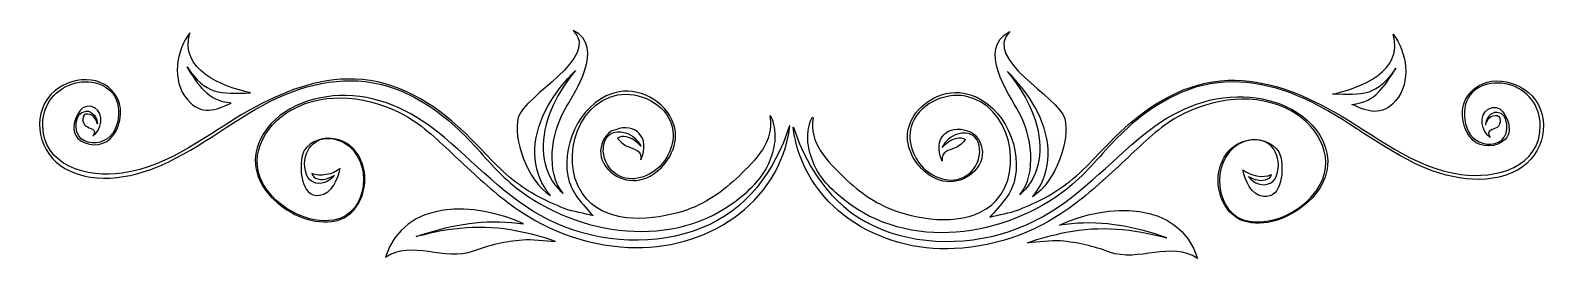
# Model space of a CAD drawing. Header units: centimetres. Extents: x -9.8 to 9.8, y -1.5 to 1.5.
import ezdxf

# ---------------------------------------------------------------- set-up
doc = ezdxf.new("R2010")
doc.units = ezdxf.units.CM
doc.header["$MEASUREMENT"] = 0
doc.layers.add('Camada 1', color=7, linetype='Continuous')

msp = doc.modelspace()

# ---------------------------------------------------------------- linework, layer by layer
at = {"layer": 'Camada 1'}
for points, knots in [([(-7.75563, 1.44148), (-7.89684, 0.96221), (-7.34436, 0.7456), (-6.9741, 0.66715), (-6.9741, 0.66715), (-7.3624, 0.6495), (-7.55806, 0.6422), (-7.79275, 1.00277), (-7.79275, 1.00277), (-7.64133, 0.77015), (-7.53637, 0.56057), (-7.22411, 0.53388), (-7.22411, 0.53388), (-7.42017, 0.44236), (-7.60916, 0.36981), (-7.78791, 0.57852), (-7.78791, 0.57852), (-7.99835, 0.82431), (-7.93091, 1.21563), (-7.75563, 1.44148)], [0, 0, 0, 0, 0.16666667, 0.16666667, 0.16666667, 0.16666667, 0.33333333, 0.33333333, 0.33333333, 0.33333333, 0.5, 0.5, 0.5, 0.5, 0.66666667, 0.66666667, 0.66666667, 0.66666667, 1, 1, 1, 1]), ([(-3.52261, 0.34914), (-3.44271, 0.63582), (-2.45795, 1.115), (-2.81398, 1.47309), (-2.81398, 1.47309), (-2.38784, 1.25597), (-2.79975, 0.67336), (-2.93273, 0.43233), (-2.93273, 0.43233), (-3.09156, 0.14446), (-3.1731, -0.35663), (-2.9439, -0.63428), (-2.9439, -0.63428), (-2.99499, -0.58729), (-3.04264, -0.5363), (-3.08005, -0.47765), (-3.08005, -0.47765), (-3.17048, -0.33597), (-3.20665, -0.17565), (-3.20189, -0.00846), (-3.20189, -0.00846), (-3.1916, 0.34981), (-3.00888, 0.68472), (-2.78409, 0.95428), (-2.78409, 0.95428), (-2.78285, 0.95576), (-2.78502, 0.95748), (-2.78631, 0.95619), (-2.78631, 0.95619), (-3.05431, 0.68827), (-3.28706, 0.33183), (-3.30907, -0.05682), (-3.30907, -0.05682), (-3.3187, -0.22724), (-3.27621, -0.40631), (-3.18532, -0.55141), (-3.18532, -0.55141), (-3.16177, -0.58895), (-3.13571, -0.62515), (-3.10729, -0.65931), (-3.10729, -0.65931), (-3.40849, -0.47101), (-3.59672, 0.08313), (-3.52261, 0.34914)], [0, 0, 0, 0, 0.08333333, 0.08333333, 0.08333333, 0.08333333, 0.16666667, 0.16666667, 0.16666667, 0.16666667, 0.25, 0.25, 0.25, 0.25, 0.33333333, 0.33333333, 0.33333333, 0.33333333, 0.41666667, 0.41666667, 0.41666667, 0.41666667, 0.5, 0.5, 0.5, 0.5, 0.58333333, 0.58333333, 0.58333333, 0.58333333, 0.66666667, 0.66666667, 0.66666667, 0.66666667, 0.75, 0.75, 0.75, 0.75, 0.83333333, 0.83333333, 0.83333333, 0.83333333, 1, 1, 1, 1]), ([(3.52264, 0.33295), (3.44276, 0.61963), (2.45798, 1.09881), (2.81401, 1.45693), (2.81401, 1.45693), (2.38787, 1.23979), (2.7998, 0.65717), (2.93276, 0.41614), (2.93276, 0.41614), (3.09156, 0.12827), (3.17313, -0.37282), (2.94393, -0.65047), (2.94393, -0.65047), (2.99505, -0.60351), (3.04267, -0.55244), (3.08008, -0.49384), (3.08008, -0.49384), (3.17051, -0.35216), (3.20671, -0.19184), (3.20189, -0.02463), (3.20189, -0.02463), (3.1916, 0.33364), (3.00885, 0.66855), (2.78409, 0.93811), (2.78409, 0.93811), (2.7829, 0.93959), (2.78504, 0.94131), (2.78631, 0.93999), (2.78631, 0.93999), (3.05433, 0.6721), (3.28709, 0.31563), (3.3091, -0.07299), (3.3091, -0.07299), (3.3187, -0.24341), (3.27621, -0.42248), (3.18533, -0.56755), (3.18533, -0.56755), (3.16178, -0.60512), (3.13575, -0.64132), (3.10736, -0.6755), (3.10736, -0.6755), (3.40852, -0.48718), (3.59675, 0.06694), (3.52264, 0.33295)], [0, 0, 0, 0, 0.08333333, 0.08333333, 0.08333333, 0.08333333, 0.16666667, 0.16666667, 0.16666667, 0.16666667, 0.25, 0.25, 0.25, 0.25, 0.33333333, 0.33333333, 0.33333333, 0.33333333, 0.41666667, 0.41666667, 0.41666667, 0.41666667, 0.5, 0.5, 0.5, 0.5, 0.58333333, 0.58333333, 0.58333333, 0.58333333, 0.66666667, 0.66666667, 0.66666667, 0.66666667, 0.75, 0.75, 0.75, 0.75, 0.83333333, 0.83333333, 0.83333333, 0.83333333, 1, 1, 1, 1]), ([(7.75565, 1.42528), (7.89683, 0.94604), (7.34438, 0.72943), (6.97412, 0.65092), (6.97412, 0.65092), (7.3624, 0.6333), (7.55806, 0.62597), (7.79277, 0.98654), (7.79277, 0.98654), (7.64132, 0.75392), (7.53639, 0.54434), (7.22413, 0.51767), (7.22413, 0.51767), (7.42013, 0.42612), (7.60918, 0.3536), (7.78793, 0.56228), (7.78793, 0.56228), (7.99833, 0.80812), (7.93094, 1.19944), (7.75565, 1.42528)], [0, 0, 0, 0, 0.16666667, 0.16666667, 0.16666667, 0.16666667, 0.33333333, 0.33333333, 0.33333333, 0.33333333, 0.5, 0.5, 0.5, 0.5, 0.66666667, 0.66666667, 0.66666667, 0.66666667, 1, 1, 1, 1]), ([(-9.5468, 0.64278), (-9.31479, 0.89419), (-8.84843, 0.92541), (-8.68624, 0.58621), (-8.68624, 0.58621), (-8.60811, 0.42291), (-8.65793, 0.19854), (-8.78271, 0.07324), (-8.78271, 0.07324), (-8.88955, -0.034), (-9.09307, -0.02577), (-9.19898, 0.07813), (-9.19898, 0.07813), (-9.24343, 0.12176), (-9.25616, 0.18166), (-9.24954, 0.23775), (-9.24954, 0.23775), (-9.24954, 0.23775), (-9.25168, 0.23987), (-9.25168, 0.23987), (-9.25168, 0.23987), (-9.23533, 0.36237), (-9.14442, 0.56409), (-8.98138, 0.47127), (-8.98138, 0.47127), (-8.85581, 0.39983), (-8.89491, 0.17637), (-9.00747, 0.10731), (-9.00747, 0.10731), (-8.94201, 0.20317), (-9.05105, 0.20425), (-9.09788, 0.23672), (-9.09788, 0.23672), (-9.12455, 0.25521), (-9.12278, 0.28321), (-9.13609, 0.29749), (-9.13609, 0.29749), (-9.13911, 0.33734), (-9.13717, 0.37946), (-9.09693, 0.38912), (-9.09693, 0.38912), (-9.02541, 0.40629), (-8.96009, 0.33488), (-8.95141, 0.26889), (-8.95141, 0.26889), (-8.9512, 0.26698), (-8.94858, 0.26733), (-8.94853, 0.26918), (-8.94853, 0.26918), (-8.94604, 0.34464), (-9.01251, 0.43558), (-9.09463, 0.42965), (-9.09463, 0.42965), (-9.25624, 0.41793), (-9.25468, 0.15192), (-9.15792, 0.07267), (-9.15792, 0.07267), (-9.04989, -0.01578), (-8.87542, 0.01311), (-8.78338, 0.10556), (-8.78338, 0.10556), (-8.688, 0.20126), (-8.66376, 0.35676), (-8.68075, 0.48492), (-8.68075, 0.48492), (-8.71749, 0.76166), (-9.0079, 0.85452), (-9.24449, 0.78997), (-9.24449, 0.78997), (-9.49005, 0.72292), (-9.64877, 0.51885), (-9.65256, 0.26728), (-9.65256, 0.26728), (-9.66068, -0.28175), (-9.07526, -0.43363), (-8.63073, -0.37179), (-8.63073, -0.37179), (-8.0075, -0.28514), (-7.51609, 0.14335), (-6.98597, 0.44236), (-6.98597, 0.44236), (-6.56981, 0.67707), (-6.11607, 0.85937), (-5.63067, 0.84426), (-5.63067, 0.84426), (-5.0892, 0.82746), (-4.61451, 0.53292), (-4.23179, 0.16984), (-4.23179, 0.16984), (-4.01269, -0.03796), (-3.82304, -0.2713), (-3.58679, -0.46138), (-3.58679, -0.46138), (-3.3893, -0.62029), (-3.16536, -0.73393), (-2.93068, -0.8268), (-2.93068, -0.8268), (-2.93031, -0.82693), (-2.93004, -0.82704), (-2.92949, -0.82728), (-2.92949, -0.82728), (-2.81059, -0.87414), (-2.67716, -0.88636), (-2.555, -0.92451), (-2.555, -0.92451), (-2.69732, -0.76494), (-2.84329, -0.62699), (-2.88449, -0.40405), (-2.88449, -0.40405), (-2.96537, 0.03368), (-2.68439, 0.59422), (-2.22298, 0.67945), (-2.22298, 0.67945), (-1.92183, 0.73504), (-1.567, 0.51213), (-1.50424, 0.20979), (-1.50424, 0.20979), (-1.4531, -0.03651), (-1.61457, -0.29009), (-1.82267, -0.40873), (-1.82267, -0.40873), (-2.04526, -0.53565), (-2.33736, -0.44543), (-2.43888, -0.20529), (-2.43888, -0.20529), (-2.48386, -0.09887), (-2.45558, 0.02625), (-2.38665, 0.11454), (-2.38665, 0.11454), (-2.35297, 0.15767), (-2.31077, 0.18116), (-2.2656, 0.19005), (-2.2656, 0.19005), (-2.02464, 0.28525), (-1.8102, 0.09586), (-1.94085, -0.19897), (-1.94085, -0.19897), (-1.93297, -0.06631), (-2.01837, -0.06639), (-2.11061, -0.0289), (-2.11061, -0.0289), (-2.17564, -0.00242), (-2.20599, 0.03849), (-2.24322, 0.08074), (-2.24322, 0.08074), (-2.20882, 0.10114), (-2.17091, 0.10812), (-2.13072, 0.09823), (-2.13072, 0.09823), (-2.05603, 0.07984), (-1.99324, 0.03645), (-1.94358, -0.02171), (-1.94358, -0.02171), (-1.94239, -0.02314), (-1.94025, -0.02166), (-1.9412, -0.02002), (-1.9412, -0.02002), (-1.98457, 0.0547), (-2.05494, 0.12674), (-2.14096, 0.1499), (-2.14096, 0.1499), (-2.4669, 0.23766), (-2.4973, -0.16585), (-2.31625, -0.33916), (-2.31625, -0.33916), (-2.14374, -0.50431), (-1.90009, -0.45838), (-1.7325, -0.31524), (-1.7325, -0.31524), (-1.57394, -0.17983), (-1.48874, 0.04139), (-1.54314, 0.24531), (-1.54314, 0.24531), (-1.61828, 0.52691), (-1.97182, 0.69105), (-2.24127, 0.6393), (-2.24127, 0.6393), (-2.81108, 0.52982), (-3.00835, -0.30881), (-2.63762, -0.70907), (-2.63762, -0.70907), (-2.33039, -1.04078), (-1.77947, -0.98019), (-1.39212, -0.86015), (-1.39212, -0.86015), (-1.12232, -0.77646), (-0.87674, -0.60374), (-0.67632, -0.408), (-0.67632, -0.408), (-0.46412, -0.20078), (-0.22007, 0.03497), (-0.27907, 0.35969), (-0.27907, 0.35969), (-0.28039, 0.36699), (-0.26984, 0.37279), (-0.26621, 0.36511), (-0.26621, 0.36511), (-0.1776, 0.17736), (-0.20075, -0.02483), (-0.27867, -0.21226), (-0.27867, -0.21226), (-0.37662, -0.44774), (-0.55064, -0.60628), (-0.75294, -0.75463), (-0.75294, -0.75463), (-1.60903, -1.38235), (-2.85709, -1.1509), (-3.62047, -0.50097), (-3.62047, -0.50097), (-3.85116, -0.30457), (-4.03237, -0.0606), (-4.24819, 0.15057), (-4.24819, 0.15057), (-4.47422, 0.37174), (-4.73367, 0.56075), (-5.02461, 0.68659), (-5.02461, 0.68659), (-5.51385, 0.89818), (-6.04175, 0.84629), (-6.524, 0.64553), (-6.524, 0.64553), (-7.06629, 0.41976), (-7.51119, 0.02519), (-8.03768, -0.22863), (-8.03768, -0.22863), (-8.43911, -0.42212), (-8.95369, -0.53896), (-9.36655, -0.31152), (-9.36655, -0.31152), (-9.6978, -0.12906), (-9.81146, 0.356), (-9.5468, 0.64278)], [0, 0, 0, 0, 0.01694915, 0.01694915, 0.01694915, 0.01694915, 0.03389831, 0.03389831, 0.03389831, 0.03389831, 0.05084746, 0.05084746, 0.05084746, 0.05084746, 0.06779661, 0.06779661, 0.06779661, 0.06779661, 0.08474576, 0.08474576, 0.08474576, 0.08474576, 0.10169492, 0.10169492, 0.10169492, 0.10169492, 0.11864407, 0.11864407, 0.11864407, 0.11864407, 0.13559322, 0.13559322, 0.13559322, 0.13559322, 0.15254237, 0.15254237, 0.15254237, 0.15254237, 0.16949153, 0.16949153, 0.16949153, 0.16949153, 0.18644068, 0.18644068, 0.18644068, 0.18644068, 0.20338983, 0.20338983, 0.20338983, 0.20338983, 0.22033898, 0.22033898, 0.22033898, 0.22033898, 0.23728814, 0.23728814, 0.23728814, 0.23728814, 0.25423729, 0.25423729, 0.25423729, 0.25423729, 0.27118644, 0.27118644, 0.27118644, 0.27118644, 0.28813559, 0.28813559, 0.28813559, 0.28813559, 0.30508475, 0.30508475, 0.30508475, 0.30508475, 0.3220339, 0.3220339, 0.3220339, 0.3220339, 0.33898305, 0.33898305, 0.33898305, 0.33898305, 0.3559322, 0.3559322, 0.3559322, 0.3559322, 0.37288136, 0.37288136, 0.37288136, 0.37288136, 0.38983051, 0.38983051, 0.38983051, 0.38983051, 0.40677966, 0.40677966, 0.40677966, 0.40677966, 0.42372881, 0.42372881, 0.42372881, 0.42372881, 0.44067797, 0.44067797, 0.44067797, 0.44067797, 0.45762712, 0.45762712, 0.45762712, 0.45762712, 0.47457627, 0.47457627, 0.47457627, 0.47457627, 0.49152542, 0.49152542, 0.49152542, 0.49152542, 0.50847458, 0.50847458, 0.50847458, 0.50847458, 0.52542373, 0.52542373, 0.52542373, 0.52542373, 0.54237288, 0.54237288, 0.54237288, 0.54237288, 0.55932203, 0.55932203, 0.55932203, 0.55932203, 0.57627119, 0.57627119, 0.57627119, 0.57627119, 0.59322034, 0.59322034, 0.59322034, 0.59322034, 0.61016949, 0.61016949, 0.61016949, 0.61016949, 0.62711864, 0.62711864, 0.62711864, 0.62711864, 0.6440678, 0.6440678, 0.6440678, 0.6440678, 0.66101695, 0.66101695, 0.66101695, 0.66101695, 0.6779661, 0.6779661, 0.6779661, 0.6779661, 0.69491525, 0.69491525, 0.69491525, 0.69491525, 0.71186441, 0.71186441, 0.71186441, 0.71186441, 0.72881356, 0.72881356, 0.72881356, 0.72881356, 0.74576271, 0.74576271, 0.74576271, 0.74576271, 0.76271186, 0.76271186, 0.76271186, 0.76271186, 0.77966102, 0.77966102, 0.77966102, 0.77966102, 0.79661017, 0.79661017, 0.79661017, 0.79661017, 0.81355932, 0.81355932, 0.81355932, 0.81355932, 0.83050847, 0.83050847, 0.83050847, 0.83050847, 0.84745763, 0.84745763, 0.84745763, 0.84745763, 0.86440678, 0.86440678, 0.86440678, 0.86440678, 0.88135593, 0.88135593, 0.88135593, 0.88135593, 0.89830508, 0.89830508, 0.89830508, 0.89830508, 0.91525424, 0.91525424, 0.91525424, 0.91525424, 0.93220339, 0.93220339, 0.93220339, 0.93220339, 0.94915254, 0.94915254, 0.94915254, 0.94915254, 0.96610169, 0.96610169, 0.96610169, 0.96610169, 1, 1, 1, 1]), ([(9.54678, 0.62659), (9.31482, 0.878), (8.84841, 0.90919), (8.68625, 0.57002), (8.68625, 0.57002), (8.60814, 0.40675), (8.65794, 0.18235), (8.78272, 0.05707), (8.78272, 0.05707), (8.88956, -0.05017), (9.09308, -0.04196), (9.19899, 0.06199), (9.19899, 0.06199), (9.24344, 0.10559), (9.25617, 0.16547), (9.24955, 0.22159), (9.24955, 0.22159), (9.24955, 0.22159), (9.25169, 0.22371), (9.25169, 0.22371), (9.25169, 0.22371), (9.23531, 0.34621), (9.1444, 0.54793), (8.98134, 0.45514), (8.98134, 0.45514), (8.85577, 0.38368), (8.89493, 0.16021), (9.00748, 0.09118), (9.00748, 0.09118), (8.94202, 0.18704), (9.05103, 0.1881), (9.09786, 0.22059), (9.09786, 0.22059), (9.12456, 0.23906), (9.12276, 0.2671), (9.13607, 0.28134), (9.13607, 0.28134), (9.13906, 0.32121), (9.13713, 0.36331), (9.09691, 0.37299), (9.09691, 0.37299), (9.02539, 0.39014), (8.96007, 0.31875), (8.95139, 0.25276), (8.95139, 0.25276), (8.95115, 0.25085), (8.94859, 0.25117), (8.94856, 0.25302), (8.94856, 0.25302), (8.94605, 0.32851), (9.01248, 0.41942), (9.09464, 0.41352), (9.09464, 0.41352), (9.25627, 0.4018), (9.25469, 0.13581), (9.15795, 0.05652), (9.15795, 0.05652), (9.04995, -0.03193), (8.87543, -0.00304), (8.78341, 0.08941), (8.78341, 0.08941), (8.68803, 0.18514), (8.66379, 0.34063), (8.68078, 0.46877), (8.68078, 0.46877), (8.71753, 0.7455), (9.00794, 0.83834), (9.24453, 0.77378), (9.24453, 0.77378), (9.49009, 0.70673), (9.64879, 0.50266), (9.65257, 0.25115), (9.65257, 0.25115), (9.66077, -0.29791), (9.0753, -0.44978), (8.6308, -0.38795), (8.6308, -0.38795), (8.00752, -0.30127), (7.51616, 0.12722), (6.98604, 0.4262), (6.98604, 0.4262), (6.56988, 0.66091), (6.11612, 0.84324), (5.63074, 0.8281), (5.63074, 0.8281), (5.08924, 0.81127), (4.61458, 0.51676), (4.23186, 0.15368), (4.23186, 0.15368), (4.01276, -0.05415), (3.82308, -0.28746), (3.58686, -0.47754), (3.58686, -0.47754), (3.38937, -0.63645), (3.16543, -0.75011), (2.93072, -0.84296), (2.93072, -0.84296), (2.93035, -0.84309), (2.93011, -0.8432), (2.92953, -0.84346), (2.92953, -0.84346), (2.81063, -0.89032), (2.6772, -0.90254), (2.55504, -0.94067), (2.55504, -0.94067), (2.69739, -0.78107), (2.84333, -0.64309), (2.8845, -0.42023), (2.8845, -0.42023), (2.96546, 0.01755), (2.68442, 0.5781), (2.22302, 0.66332), (2.22302, 0.66332), (1.92187, 0.71891), (1.56706, 0.496), (1.50425, 0.19366), (1.50425, 0.19366), (1.45316, -0.05264), (1.61461, -0.30622), (1.82273, -0.42488), (1.82273, -0.42488), (2.0453, -0.55183), (2.33737, -0.46155), (2.43892, -0.22142), (2.43892, -0.22142), (2.48387, -0.115), (2.45562, 0.01009), (2.38664, 0.09841), (2.38664, 0.09841), (2.35298, 0.14154), (2.31081, 0.16503), (2.26562, 0.17392), (2.26562, 0.17392), (2.02469, 0.26912), (1.81027, 0.07973), (1.94084, -0.21515), (1.94084, -0.21515), (1.93298, -0.08246), (2.01836, -0.08257), (2.11062, -0.04502), (2.11062, -0.04502), (2.17571, -0.01854), (2.20603, 0.02234), (2.24323, 0.0646), (2.24323, 0.0646), (2.20883, 0.085), (2.17097, 0.09198), (2.13076, 0.08209), (2.13076, 0.08209), (2.05604, 0.0637), (1.99328, 0.02031), (1.94359, -0.03782), (1.94359, -0.03782), (1.9424, -0.03925), (1.94023, -0.03779), (1.94121, -0.03615), (1.94121, -0.03615), (1.98458, 0.03859), (2.05495, 0.11064), (2.14097, 0.13379), (2.14097, 0.13379), (2.46688, 0.22155), (2.49734, -0.18196), (2.31623, -0.35527), (2.31623, -0.35527), (2.14375, -0.5204), (1.90004, -0.47449), (1.73248, -0.33135), (1.73248, -0.33135), (1.57389, -0.19591), (1.48867, 0.02528), (1.54309, 0.22922), (1.54309, 0.22922), (1.61831, 0.51082), (1.97182, 0.67496), (2.24125, 0.62318), (2.24125, 0.62318), (2.81106, 0.5137), (3.00836, -0.32495), (2.63757, -0.72519), (2.63757, -0.72519), (2.33036, -1.05687), (1.77945, -0.99631), (1.3921, -0.87627), (1.3921, -0.87627), (1.1223, -0.79258), (0.87677, -0.61989), (0.67632, -0.42412), (0.67632, -0.42412), (0.4641, -0.2169), (0.22005, 0.01885), (0.27905, 0.34357), (0.27905, 0.34357), (0.28037, 0.35087), (0.26982, 0.35667), (0.26619, 0.34897), (0.26619, 0.34897), (0.17753, 0.16122), (0.20073, -0.04097), (0.27868, -0.2284), (0.27868, -0.2284), (0.37663, -0.46385), (0.55065, -0.62247), (0.75297, -0.77077), (0.75297, -0.77077), (1.609, -1.39849), (2.85707, -1.16704), (3.62044, -0.51714), (3.62044, -0.51714), (3.85113, -0.32069), (4.03234, -0.07674), (4.24819, 0.13442), (4.24819, 0.13442), (4.47425, 0.35561), (4.73367, 0.5446), (5.02464, 0.67044), (5.02464, 0.67044), (5.51385, 0.88203), (6.04175, 0.83014), (6.52401, 0.62938), (6.52401, 0.62938), (7.0663, 0.40361), (7.5112, 0.00901), (8.03772, -0.2448), (8.03772, -0.2448), (8.43915, -0.43829), (8.95371, -0.5551), (9.36656, -0.32767), (9.36656, -0.32767), (9.69777, -0.14528), (9.81146, 0.3398), (9.54678, 0.62659)], [0, 0, 0, 0, 0.01694915, 0.01694915, 0.01694915, 0.01694915, 0.03389831, 0.03389831, 0.03389831, 0.03389831, 0.05084746, 0.05084746, 0.05084746, 0.05084746, 0.06779661, 0.06779661, 0.06779661, 0.06779661, 0.08474576, 0.08474576, 0.08474576, 0.08474576, 0.10169492, 0.10169492, 0.10169492, 0.10169492, 0.11864407, 0.11864407, 0.11864407, 0.11864407, 0.13559322, 0.13559322, 0.13559322, 0.13559322, 0.15254237, 0.15254237, 0.15254237, 0.15254237, 0.16949153, 0.16949153, 0.16949153, 0.16949153, 0.18644068, 0.18644068, 0.18644068, 0.18644068, 0.20338983, 0.20338983, 0.20338983, 0.20338983, 0.22033898, 0.22033898, 0.22033898, 0.22033898, 0.23728814, 0.23728814, 0.23728814, 0.23728814, 0.25423729, 0.25423729, 0.25423729, 0.25423729, 0.27118644, 0.27118644, 0.27118644, 0.27118644, 0.28813559, 0.28813559, 0.28813559, 0.28813559, 0.30508475, 0.30508475, 0.30508475, 0.30508475, 0.3220339, 0.3220339, 0.3220339, 0.3220339, 0.33898305, 0.33898305, 0.33898305, 0.33898305, 0.3559322, 0.3559322, 0.3559322, 0.3559322, 0.37288136, 0.37288136, 0.37288136, 0.37288136, 0.38983051, 0.38983051, 0.38983051, 0.38983051, 0.40677966, 0.40677966, 0.40677966, 0.40677966, 0.42372881, 0.42372881, 0.42372881, 0.42372881, 0.44067797, 0.44067797, 0.44067797, 0.44067797, 0.45762712, 0.45762712, 0.45762712, 0.45762712, 0.47457627, 0.47457627, 0.47457627, 0.47457627, 0.49152542, 0.49152542, 0.49152542, 0.49152542, 0.50847458, 0.50847458, 0.50847458, 0.50847458, 0.52542373, 0.52542373, 0.52542373, 0.52542373, 0.54237288, 0.54237288, 0.54237288, 0.54237288, 0.55932203, 0.55932203, 0.55932203, 0.55932203, 0.57627119, 0.57627119, 0.57627119, 0.57627119, 0.59322034, 0.59322034, 0.59322034, 0.59322034, 0.61016949, 0.61016949, 0.61016949, 0.61016949, 0.62711864, 0.62711864, 0.62711864, 0.62711864, 0.6440678, 0.6440678, 0.6440678, 0.6440678, 0.66101695, 0.66101695, 0.66101695, 0.66101695, 0.6779661, 0.6779661, 0.6779661, 0.6779661, 0.69491525, 0.69491525, 0.69491525, 0.69491525, 0.71186441, 0.71186441, 0.71186441, 0.71186441, 0.72881356, 0.72881356, 0.72881356, 0.72881356, 0.74576271, 0.74576271, 0.74576271, 0.74576271, 0.76271186, 0.76271186, 0.76271186, 0.76271186, 0.77966102, 0.77966102, 0.77966102, 0.77966102, 0.79661017, 0.79661017, 0.79661017, 0.79661017, 0.81355932, 0.81355932, 0.81355932, 0.81355932, 0.83050847, 0.83050847, 0.83050847, 0.83050847, 0.84745763, 0.84745763, 0.84745763, 0.84745763, 0.86440678, 0.86440678, 0.86440678, 0.86440678, 0.88135593, 0.88135593, 0.88135593, 0.88135593, 0.89830508, 0.89830508, 0.89830508, 0.89830508, 0.91525424, 0.91525424, 0.91525424, 0.91525424, 0.93220339, 0.93220339, 0.93220339, 0.93220339, 0.94915254, 0.94915254, 0.94915254, 0.94915254, 0.96610169, 0.96610169, 0.96610169, 0.96610169, 1, 1, 1, 1]), ([(-6.85017, 0.06062), (-6.64927, 0.46969), (-6.17286, 0.63953), (-5.74437, 0.63109), (-5.74437, 0.63109), (-5.25378, 0.62149), (-4.83939, 0.39797), (-4.47416, 0.08835), (-4.47416, 0.08835), (-4.00857, -0.3063), (-3.59849, -0.77065), (-3.02956, -1.02213), (-3.02956, -1.02213), (-2.45219, -1.27735), (-1.74591, -1.31487), (-1.15737, -1.07952), (-1.15737, -1.07952), (-0.57817, -0.84793), (-0.21252, -0.33964), (-0.02633, 0.23855), (-0.02633, 0.23855), (-0.02527, 0.24183), (-0.02038, 0.23987), (-0.02083, 0.23678), (-0.02083, 0.23678), (-0.15145, -0.78327), (-1.12486, -1.38046), (-2.10072, -1.33021), (-2.10072, -1.33021), (-2.67719, -1.3005), (-3.2035, -1.09653), (-3.66086, -0.74784), (-3.66086, -0.74784), (-3.90184, -0.56411), (-4.12079, -0.35271), (-4.34277, -0.14702), (-4.34277, -0.14702), (-4.54653, 0.04173), (-4.74422, 0.24205), (-4.98899, 0.37757), (-4.98899, 0.37757), (-5.42336, 0.61816), (-5.9948, 0.69912), (-6.44166, 0.4484), (-6.44166, 0.4484), (-6.81864, 0.23689), (-7.03523, -0.19419), (-6.7707, -0.57488), (-6.7707, -0.57488), (-6.58848, -0.837), (-6.22751, -1.02787), (-5.90546, -0.97699), (-5.90546, -0.97699), (-5.44247, -0.90386), (-5.38931, -0.18893), (-5.77089, 0.02276), (-5.77089, 0.02276), (-5.97232, 0.13452), (-6.20674, 0.07787), (-6.26714, -0.16224), (-6.26714, -0.16224), (-6.29114, -0.2577), (-6.27465, -0.43746), (-6.17242, -0.48495), (-6.17242, -0.48495), (-6.06714, -0.53395), (-5.96374, -0.48635), (-5.89305, -0.40335), (-5.89305, -0.40335), (-5.89191, -0.40205), (-5.89363, -0.40041), (-5.89503, -0.40123), (-5.89503, -0.40123), (-5.95866, -0.43957), (-6.06537, -0.47534), (-6.13659, -0.43449), (-6.13659, -0.43449), (-6.16268, -0.41954), (-6.17734, -0.39816), (-6.18514, -0.37372), (-6.18514, -0.37372), (-6.08103, -0.4223), (-5.91243, -0.3911), (-5.81652, -0.31006), (-5.81652, -0.31006), (-5.85118, -0.44717), (-5.91934, -0.63671), (-6.08483, -0.65701), (-6.08483, -0.65701), (-6.33597, -0.68778), (-6.34671, -0.28286), (-6.30385, -0.13388), (-6.30385, -0.13388), (-6.26014, 0.0182), (-6.07895, 0.09168), (-5.93312, 0.07789), (-5.93312, 0.07789), (-5.72331, 0.05807), (-5.57681, -0.08912), (-5.52042, -0.28716), (-5.52042, -0.28716), (-5.44303, -0.5586), (-5.57791, -0.91949), (-5.87173, -0.98553), (-5.87173, -0.98553), (-6.1583, -1.04996), (-6.46469, -0.90904), (-6.67133, -0.71603), (-6.67133, -0.71603), (-6.88851, -0.51316), (-6.98566, -0.21532), (-6.85017, 0.06062)], [0, 0, 0, 0, 0.03448276, 0.03448276, 0.03448276, 0.03448276, 0.06896552, 0.06896552, 0.06896552, 0.06896552, 0.10344828, 0.10344828, 0.10344828, 0.10344828, 0.13793103, 0.13793103, 0.13793103, 0.13793103, 0.17241379, 0.17241379, 0.17241379, 0.17241379, 0.20689655, 0.20689655, 0.20689655, 0.20689655, 0.24137931, 0.24137931, 0.24137931, 0.24137931, 0.27586207, 0.27586207, 0.27586207, 0.27586207, 0.31034483, 0.31034483, 0.31034483, 0.31034483, 0.34482759, 0.34482759, 0.34482759, 0.34482759, 0.37931034, 0.37931034, 0.37931034, 0.37931034, 0.4137931, 0.4137931, 0.4137931, 0.4137931, 0.44827586, 0.44827586, 0.44827586, 0.44827586, 0.48275862, 0.48275862, 0.48275862, 0.48275862, 0.51724138, 0.51724138, 0.51724138, 0.51724138, 0.55172414, 0.55172414, 0.55172414, 0.55172414, 0.5862069, 0.5862069, 0.5862069, 0.5862069, 0.62068966, 0.62068966, 0.62068966, 0.62068966, 0.65517241, 0.65517241, 0.65517241, 0.65517241, 0.68965517, 0.68965517, 0.68965517, 0.68965517, 0.72413793, 0.72413793, 0.72413793, 0.72413793, 0.75862069, 0.75862069, 0.75862069, 0.75862069, 0.79310345, 0.79310345, 0.79310345, 0.79310345, 0.82758621, 0.82758621, 0.82758621, 0.82758621, 0.86206897, 0.86206897, 0.86206897, 0.86206897, 0.89655172, 0.89655172, 0.89655172, 0.89655172, 0.93103448, 0.93103448, 0.93103448, 0.93103448, 1, 1, 1, 1]), ([(6.85019, 0.04442), (6.64929, 0.45349), (6.17288, 0.62333), (5.74439, 0.61491), (5.74439, 0.61491), (5.2538, 0.60528), (4.83941, 0.38176), (4.4742, 0.07214), (4.4742, 0.07214), (4.00859, -0.32251), (3.59851, -0.78686), (3.02957, -1.03832), (3.02957, -1.03832), (2.4522, -1.29354), (1.74597, -1.33108), (1.15738, -1.09573), (1.15738, -1.09573), (0.57821, -0.86414), (0.21253, -0.35582), (0.02631, 0.22234), (0.02631, 0.22234), (0.02525, 0.22562), (0.02038, 0.22366), (0.02083, 0.22059), (0.02083, 0.22059), (0.15145, -0.79948), (1.12486, -1.39665), (2.10072, -1.34643), (2.10072, -1.34643), (2.67719, -1.31672), (3.2035, -1.11275), (3.66084, -0.76408), (3.66084, -0.76408), (3.90185, -0.58027), (4.12082, -0.3689), (4.3428, -0.16326), (4.3428, -0.16326), (4.5465, 0.02549), (4.74425, 0.22584), (4.98897, 0.36136), (4.98897, 0.36136), (5.42334, 0.60195), (5.99484, 0.68291), (6.44166, 0.43216), (6.44166, 0.43216), (6.81861, 0.22068), (7.03523, -0.21041), (6.7707, -0.59106), (6.7707, -0.59106), (6.58845, -0.85316), (6.22751, -1.04408), (5.90543, -0.9932), (5.90543, -0.9932), (5.44246, -0.92004), (5.38928, -0.20514), (5.77084, 0.00653), (5.77084, 0.00653), (5.97227, 0.11832), (6.20674, 0.06164), (6.26715, -0.17844), (6.26715, -0.17844), (6.29112, -0.27393), (6.27464, -0.45366), (6.17243, -0.50115), (6.17243, -0.50115), (6.06713, -0.55015), (5.96373, -0.50255), (5.89303, -0.41961), (5.89303, -0.41961), (5.89189, -0.41826), (5.89359, -0.41662), (5.89501, -0.41744), (5.89501, -0.41744), (5.95864, -0.45578), (6.06535, -0.49155), (6.13655, -0.4507), (6.13655, -0.4507), (6.16264, -0.43578), (6.17735, -0.4144), (6.18513, -0.38995), (6.18513, -0.38995), (6.08104, -0.43853), (5.91245, -0.40733), (5.81654, -0.32629), (5.81654, -0.32629), (5.85117, -0.46342), (5.91936, -0.65297), (6.08483, -0.67321), (6.08483, -0.67321), (6.33597, -0.70403), (6.34671, -0.29906), (6.30388, -0.15008), (6.30388, -0.15008), (6.26014, 0.002), (6.07893, 0.07545), (5.93309, 0.06167), (5.93309, 0.06167), (5.72328, 0.04185), (5.57678, -0.10531), (5.52039, -0.30335), (5.52039, -0.30335), (5.44297, -0.57481), (5.57788, -0.9357), (5.87173, -1.00174), (5.87173, -1.00174), (6.15827, -1.06617), (6.46466, -0.92525), (6.6713, -0.73224), (6.6713, -0.73224), (6.88853, -0.52935), (6.98566, -0.23151), (6.85019, 0.04442)], [0, 0, 0, 0, 0.03448276, 0.03448276, 0.03448276, 0.03448276, 0.06896552, 0.06896552, 0.06896552, 0.06896552, 0.10344828, 0.10344828, 0.10344828, 0.10344828, 0.13793103, 0.13793103, 0.13793103, 0.13793103, 0.17241379, 0.17241379, 0.17241379, 0.17241379, 0.20689655, 0.20689655, 0.20689655, 0.20689655, 0.24137931, 0.24137931, 0.24137931, 0.24137931, 0.27586207, 0.27586207, 0.27586207, 0.27586207, 0.31034483, 0.31034483, 0.31034483, 0.31034483, 0.34482759, 0.34482759, 0.34482759, 0.34482759, 0.37931034, 0.37931034, 0.37931034, 0.37931034, 0.4137931, 0.4137931, 0.4137931, 0.4137931, 0.44827586, 0.44827586, 0.44827586, 0.44827586, 0.48275862, 0.48275862, 0.48275862, 0.48275862, 0.51724138, 0.51724138, 0.51724138, 0.51724138, 0.55172414, 0.55172414, 0.55172414, 0.55172414, 0.5862069, 0.5862069, 0.5862069, 0.5862069, 0.62068966, 0.62068966, 0.62068966, 0.62068966, 0.65517241, 0.65517241, 0.65517241, 0.65517241, 0.68965517, 0.68965517, 0.68965517, 0.68965517, 0.72413793, 0.72413793, 0.72413793, 0.72413793, 0.75862069, 0.75862069, 0.75862069, 0.75862069, 0.79310345, 0.79310345, 0.79310345, 0.79310345, 0.82758621, 0.82758621, 0.82758621, 0.82758621, 0.86206897, 0.86206897, 0.86206897, 0.86206897, 0.89655172, 0.89655172, 0.89655172, 0.89655172, 0.93103448, 0.93103448, 0.93103448, 0.93103448, 1, 1, 1, 1]), ([(-3.45387, -1.02576), (-3.50568, -1.01949), (-3.55727, -1.01401), (-3.60815, -1.00885), (-3.60815, -1.00885), (-4.02733, -0.96665), (-4.44188, -1.05391), (-4.83709, -1.18866), (-4.83709, -1.18866), (-4.83889, -1.1893), (-4.83788, -1.19191), (-4.83608, -1.19144), (-4.83608, -1.19144), (-4.40163, -1.07367), (-3.9833, -1.02933), (-3.53978, -1.119), (-3.53978, -1.119), (-3.3732, -1.15266), (-3.20156, -1.19213), (-3.04133, -1.25343), (-3.04133, -1.25343), (-3.1791, -1.24872), (-3.34544, -1.22097), (-3.46895, -1.23097), (-3.46895, -1.23097), (-3.69136, -1.24901), (-3.88913, -1.29804), (-4.09948, -1.37474), (-4.09948, -1.37474), (-4.4717, -1.51052), (-4.89569, -1.22639), (-5.23314, -1.45687), (-5.23314, -1.45687), (-4.99647, -0.69734), (-4.06588, -0.74052), (-3.45387, -1.02576)], [0, 0, 0, 0, 0.1, 0.1, 0.1, 0.1, 0.2, 0.2, 0.2, 0.2, 0.3, 0.3, 0.3, 0.3, 0.4, 0.4, 0.4, 0.4, 0.5, 0.5, 0.5, 0.5, 0.6, 0.6, 0.6, 0.6, 0.7, 0.7, 0.7, 0.7, 0.8, 0.8, 0.8, 0.8, 1, 1, 1, 1]), ([(3.4539, -1.04196), (3.50571, -1.03569), (3.5573, -1.03019), (3.60818, -1.02505), (3.60818, -1.02505), (4.02736, -0.98285), (4.44191, -1.07011), (4.83712, -1.20486), (4.83712, -1.20486), (4.83892, -1.2055), (4.83791, -1.20811), (4.83614, -1.20761), (4.83614, -1.20761), (4.40167, -1.0899), (3.98336, -1.04555), (3.53984, -1.13522), (3.53984, -1.13522), (3.37323, -1.1689), (3.20165, -1.2083), (3.04134, -1.2696), (3.04134, -1.2696), (3.17916, -1.26497), (3.34548, -1.23719), (3.46899, -1.24722), (3.46899, -1.24722), (3.69137, -1.26524), (3.88917, -1.31424), (4.09955, -1.39097), (4.09955, -1.39097), (4.47174, -1.52675), (4.89576, -1.24262), (5.23321, -1.4731), (5.23321, -1.4731), (4.99647, -0.7135), (4.06588, -0.75668), (3.4539, -1.04196)], [0, 0, 0, 0, 0.1, 0.1, 0.1, 0.1, 0.2, 0.2, 0.2, 0.2, 0.3, 0.3, 0.3, 0.3, 0.4, 0.4, 0.4, 0.4, 0.5, 0.5, 0.5, 0.5, 0.6, 0.6, 0.6, 0.6, 0.7, 0.7, 0.7, 0.7, 0.8, 0.8, 0.8, 0.8, 1, 1, 1, 1])]:
    msp.add_open_spline(points, degree=3, knots=knots, dxfattribs=at)

doc.saveas('drawing.dxf')
